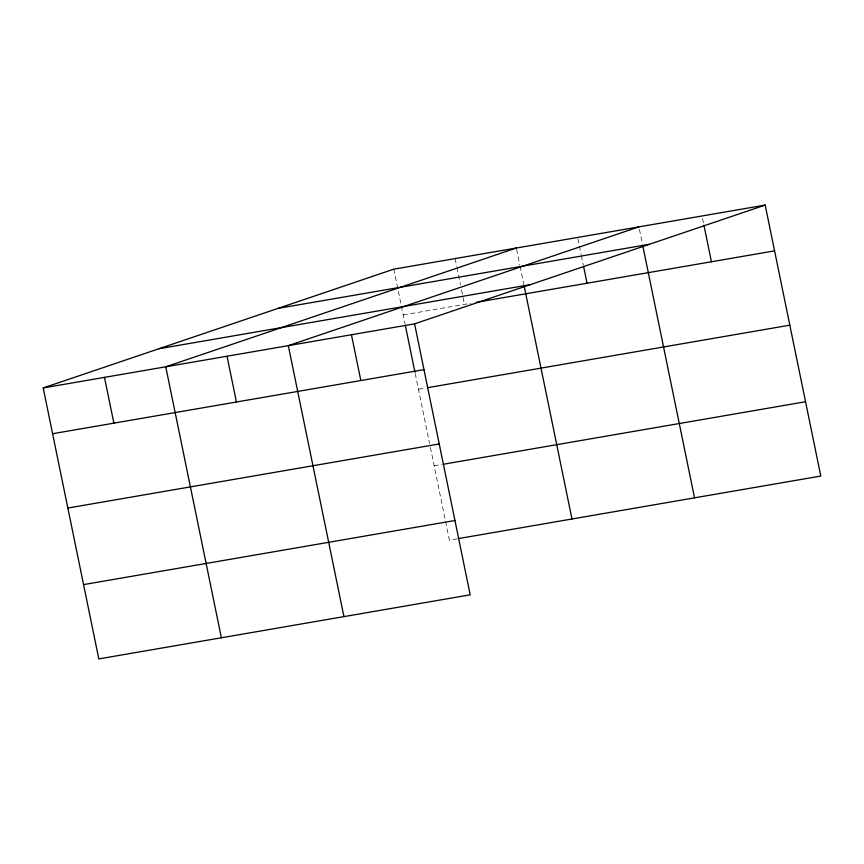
<?xml version="1.0" encoding="UTF-8"?>
<svg xmlns="http://www.w3.org/2000/svg" width="864" height="864" viewBox="0 0 864 864"><rect width="100%" height="100%" fill="white"/><g stroke="black" fill="none" stroke-linecap="round" stroke-linejoin="round"><path stroke-width="0.65" stroke-dasharray="4.32 3.24" d="M403.196 314.95L470.988 303.253M418.457 389.264L424.969 388.141M434.171 465.826L441.99 464.476M457.25 538.79L449.42 540.14L429.829 444.701M702.583 218.592L703.652 223.819M639.446 229.478L642.395 243.875M577.897 238.745L581.126 254.448M581.386 255.755L583.265 264.913M516.618 249.329L519.847 265.021M520.117 266.328L523.876 284.645M455.08 258.595L456.689 266.436M456.959 267.743L460.447 284.753M461.516 289.98L464.476 304.376M393.8 269.168L405.076 324.076M415.238 373.615L429.559 443.383"/><path stroke-width="1.3" d="M765.18 205.081L414.58 323.86L470.2 594.832L98.82 658.919L43.2 387.947L393.8 269.168L765.18 205.081L820.8 476.053L458.546 538.564M516.359 248.011L165.758 366.8L221.378 637.772M638.906 226.865L288.306 345.654L343.937 616.626M278.1 308.362L649.48 244.274M158.9 348.754L530.28 284.656M476.204 302.346L774.576 250.862M43.2 387.947L414.58 323.86M52.596 433.728L423.976 369.641M427.583 387.688L789.826 325.177M67.856 508.043L439.225 443.956M443.297 464.249L805.55 401.738M83.57 584.615L454.95 520.517M703.922 225.126L711.439 261.749M642.665 245.182L694.526 497.848M583.535 266.22L587.034 283.219M524.146 285.952L571.979 518.994M405.335 325.382L414.968 372.308M351.443 334.757L360.839 380.538M227.027 356.227L236.434 402.008M104.479 377.374L113.875 423.155"/></g></svg>
